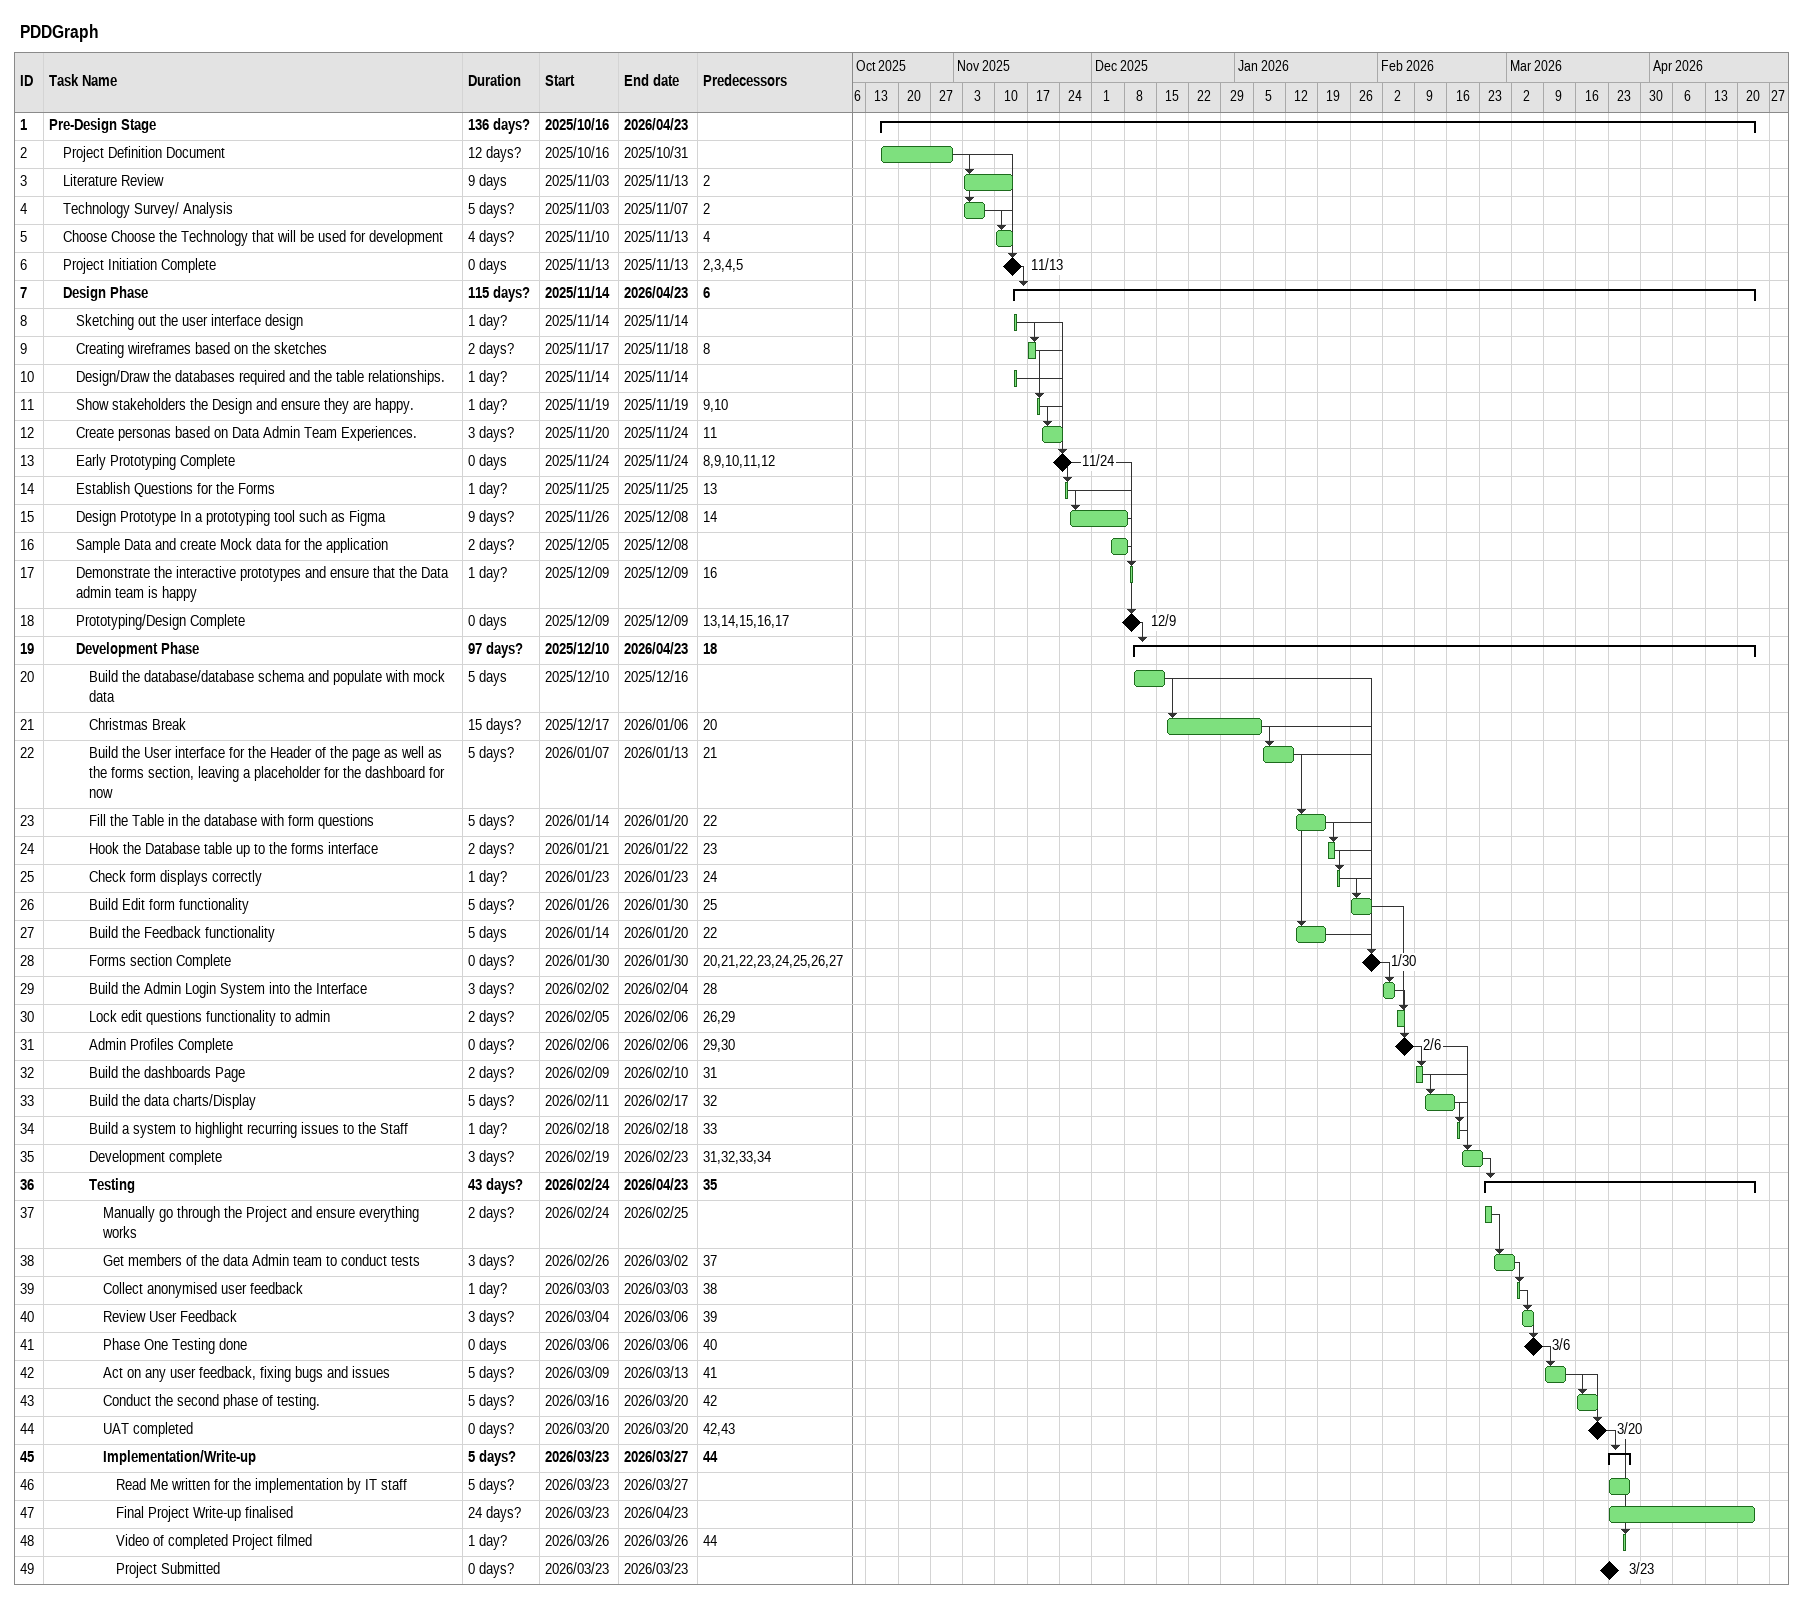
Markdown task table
PDDGraph

| ID | Level | Task | Duration | Start | Finish | Predecessors |
|---|---|---|---|---|---|---|
| 1 | 1 | **Pre-Design Stage** | 136d? | 2025-10-16 | 2026-04-23 |  |
| 2 | 2 | Project Definition Document | 12d? | 2025-10-16 | 2025-10-31 |  |
| 3 | 2 | Literature Review | 9d | 2025-11-03 | 2025-11-13 | 2 |
| 4 | 2 | Technology Survey/ Analysis | 5d? | 2025-11-03 | 2025-11-07 | 2 |
| 5 | 2 | Choose Choose the Technology that will be used for development | 4d? | 2025-11-10 | 2025-11-13 | 4 |
| 6 | 2 | Project Initiation Complete | 0d | 2025-11-13 | 2025-11-13 | 2, 3, 4, 5 |
| 7 | 2 | **Design Phase** | 115d? | 2025-11-14 | 2026-04-23 | 6 |
| 8 | 3 | Sketching out the user interface design | 1d? | 2025-11-14 | 2025-11-14 |  |
| 9 | 3 | Creating wireframes based on the sketches | 2d? | 2025-11-17 | 2025-11-18 | 8 |
| 10 | 3 | Design/Draw the databases required and the table relationships. | 1d? | 2025-11-14 | 2025-11-14 |  |
| 11 | 3 | Show stakeholders the Design and ensure they are happy. | 1d? | 2025-11-19 | 2025-11-19 | 9, 10 |
| 12 | 3 | Create personas based on Data Admin Team Experiences. | 3d? | 2025-11-20 | 2025-11-24 | 11 |
| 13 | 3 | Early Prototyping Complete | 0d | 2025-11-24 | 2025-11-24 | 8, 9, 10, 11, 12 |
| 14 | 3 | Establish Questions for the Forms | 1d? | 2025-11-25 | 2025-11-25 | 13 |
| 15 | 3 | Design Prototype In a prototyping tool such as Figma | 9d? | 2025-11-26 | 2025-12-08 | 14 |
| 16 | 3 | Sample Data and create Mock data for the application | 2d? | 2025-12-05 | 2025-12-08 |  |
| 17 | 3 | Demonstrate the interactive prototypes and ensure that the Data admin team is happy | 1d? | 2025-12-09 | 2025-12-09 | 16 |
| 18 | 3 | Prototyping/Design Complete | 0d | 2025-12-09 | 2025-12-09 | 13, 14, 15, 16, 17 |
| 19 | 3 | **Development Phase** | 97d? | 2025-12-10 | 2026-04-23 | 18 |
| 20 | 4 | Build the database/database schema and populate with mock data | 5d | 2025-12-10 | 2025-12-16 |  |
| 21 | 4 | Christmas Break | 15d? | 2025-12-17 | 2026-01-06 | 20 |
| 22 | 4 | Build the User interface for the Header of the page as well as the forms section, leaving a placeholder for the dashboard for now | 5d? | 2026-01-07 | 2026-01-13 | 21 |
| 23 | 4 | Fill the Table in the database with form questions | 5d? | 2026-01-14 | 2026-01-20 | 22 |
| 24 | 4 | Hook the Database table up to the forms interface | 2d? | 2026-01-21 | 2026-01-22 | 23 |
| 25 | 4 | Check form displays correctly | 1d? | 2026-01-23 | 2026-01-23 | 24 |
| 26 | 4 | Build Edit form functionality | 5d? | 2026-01-26 | 2026-01-30 | 25 |
| 27 | 4 | Build the Feedback functionality | 5d | 2026-01-14 | 2026-01-20 | 22 |
| 28 | 4 | Forms section Complete | 0d? | 2026-01-30 | 2026-01-30 | 20, 21, 22, 23, 24, 25, 26, 27 |
| 29 | 4 | Build the Admin Login System into the Interface | 3d? | 2026-02-02 | 2026-02-04 | 28 |
| 30 | 4 | Lock edit questions functionality to admin | 2d? | 2026-02-05 | 2026-02-06 | 26, 29 |
| 31 | 4 | Admin Profiles Complete | 0d? | 2026-02-06 | 2026-02-06 | 29, 30 |
| 32 | 4 | Build the dashboards Page | 2d? | 2026-02-09 | 2026-02-10 | 31 |
| 33 | 4 | Build the data charts/Display | 5d? | 2026-02-11 | 2026-02-17 | 32 |
| 34 | 4 | Build a system to highlight recurring issues to the Staff | 1d? | 2026-02-18 | 2026-02-18 | 33 |
| 35 | 4 | Development complete | 3d? | 2026-02-19 | 2026-02-23 | 31, 32, 33, 34 |
| 36 | 4 | **Testing** | 43d? | 2026-02-24 | 2026-04-23 | 35 |
| 37 | 5 | Manually go through the Project and ensure everything works | 2d? | 2026-02-24 | 2026-02-25 |  |
| 38 | 5 | Get members of the data Admin team to conduct tests | 3d? | 2026-02-26 | 2026-03-02 | 37 |
| 39 | 5 | Collect anonymised user feedback | 1d? | 2026-03-03 | 2026-03-03 | 38 |
| 40 | 5 | Review User Feedback | 3d? | 2026-03-04 | 2026-03-06 | 39 |
| 41 | 5 | Phase One Testing done | 0d | 2026-03-06 | 2026-03-06 | 40 |
| 42 | 5 | Act on any user feedback, fixing bugs and issues | 5d? | 2026-03-09 | 2026-03-13 | 41 |
| 43 | 5 | Conduct the second phase of testing. | 5d? | 2026-03-16 | 2026-03-20 | 42 |
| 44 | 5 | UAT completed | 0d? | 2026-03-20 | 2026-03-20 | 42, 43 |
| 45 | 5 | **Implementation/Write-up** | 5d? | 2026-03-23 | 2026-03-27 | 44 |
| 46 | 6 | Read Me written for the implementation by IT staff | 5d? | 2026-03-23 | 2026-03-27 |  |
| 47 | 6 | Final Project Write-up finalised | 24d? | 2026-03-23 | 2026-04-23 |  |
| 48 | 6 | Video of completed Project filmed | 1d? | 2026-03-26 | 2026-03-26 | 44 |
| 49 | 6 | Project Submitted | 0d? | 2026-03-23 | 2026-03-23 |  |
